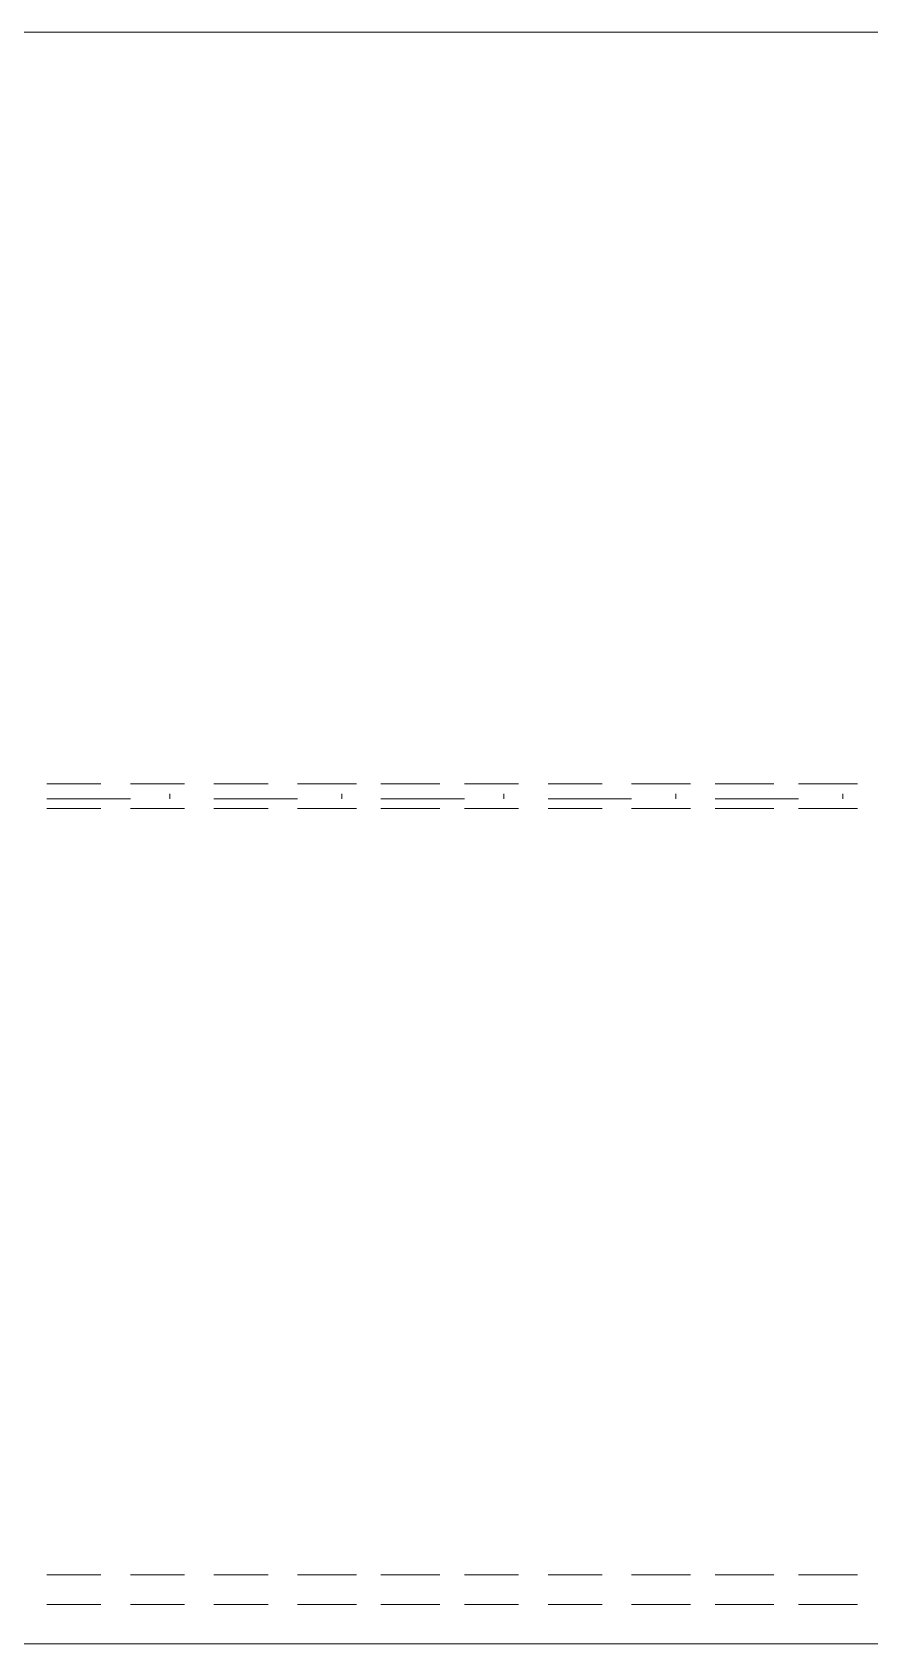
# Model space of a CAD drawing. Header units: millimetres. Extents: x 6 to 291, y 4 to 206.
# Drawn here: x 114.85 to 122.07, y 155.24 to 169.12 of the extents above; entities that cross this region are included whole.
import ezdxf

# ---------------------------------------------------------------- set-up
doc = ezdxf.new("R2010")
doc.units = ezdxf.units.MM
doc.layers.add('C00-00-00', color=7, linetype='Continuous')

msp = doc.modelspace()

# ---------------------------------------------------------------- linework, layer by layer
at = {"layer": 'C00-00-00', "lineweight": 5}
for points in [[(39.920335, 169.12167), (184.615669, 169.12167)], [(114.977333, 162.644671), (115.443002, 162.644671)], [(115.697, 162.644671), (116.162669, 162.644671)], [(116.416667, 162.644671), (116.882336, 162.644671)], [(117.136334, 162.644671), (117.644337, 162.644671)], [(117.856001, 162.644671), (118.363996, 162.644671)], [(118.575668, 162.644671), (119.041337, 162.644671)], [(119.295335, 162.644671), (119.761004, 162.644671)], [(120.015002, 162.644671), (120.522997, 162.644671)], [(120.734669, 162.644671), (121.242664, 162.644671)], [(121.454336, 162.644671), (121.962331, 162.644671)], [(114.977333, 162.517668), (115.697, 162.517668)], [(116.035666, 162.517668), (116.035666, 162.560002)], [(116.416667, 162.517668), (117.136334, 162.517668)], [(117.517334, 162.517668), (117.517334, 162.560002)], [(117.856001, 162.517668), (118.575668, 162.517668)], [(118.914334, 162.517668), (118.914334, 162.560002)], [(119.295335, 162.517668), (120.015002, 162.517668)], [(120.396002, 162.517668), (120.396002, 162.560002)], [(120.734669, 162.517668), (121.454336, 162.517668)], [(121.835336, 162.517668), (121.835336, 162.560002)], [(114.977333, 162.433004), (115.443002, 162.433004)], [(115.697, 162.433004), (116.162669, 162.433004)], [(116.416667, 162.433004), (116.882336, 162.433004)], [(117.136334, 162.433004), (117.644337, 162.433004)], [(117.856001, 162.433004), (118.363996, 162.433004)], [(118.575668, 162.433004), (119.041337, 162.433004)], [(119.295335, 162.433004), (119.761004, 162.433004)], [(120.015002, 162.433004), (120.522997, 162.433004)], [(120.734669, 162.433004), (121.242664, 162.433004)], [(121.454336, 162.433004), (121.962331, 162.433004)], [(114.977333, 155.829002), (115.443002, 155.829002)], [(115.697, 155.829002), (116.162669, 155.829002)], [(116.416667, 155.829002), (116.882336, 155.829002)], [(117.136334, 155.829002), (117.644337, 155.829002)], [(117.856001, 155.829002), (118.363996, 155.829002)], [(118.575668, 155.829002), (119.041337, 155.829002)], [(119.295335, 155.829002), (119.761004, 155.829002)], [(120.015002, 155.829002), (120.522997, 155.829002)], [(120.734669, 155.829002), (121.242664, 155.829002)], [(121.454336, 155.829002), (121.962331, 155.829002)], [(114.977333, 155.575004), (115.443002, 155.575004)], [(115.697, 155.575004), (116.162669, 155.575004)], [(116.416667, 155.575004), (116.882336, 155.575004)], [(117.136334, 155.575004), (117.644337, 155.575004)], [(117.856001, 155.575004), (118.363996, 155.575004)], [(118.575668, 155.575004), (119.041337, 155.575004)], [(119.295335, 155.575004), (119.761004, 155.575004)], [(120.015002, 155.575004), (120.522997, 155.575004)], [(120.734669, 155.575004), (121.242664, 155.575004)], [(121.454336, 155.575004), (121.962331, 155.575004)], [(89.408003, 155.236338), (183.938337, 155.236338)]]:
    msp.add_lwpolyline(points, dxfattribs=at)

doc.saveas('drawing.dxf')
